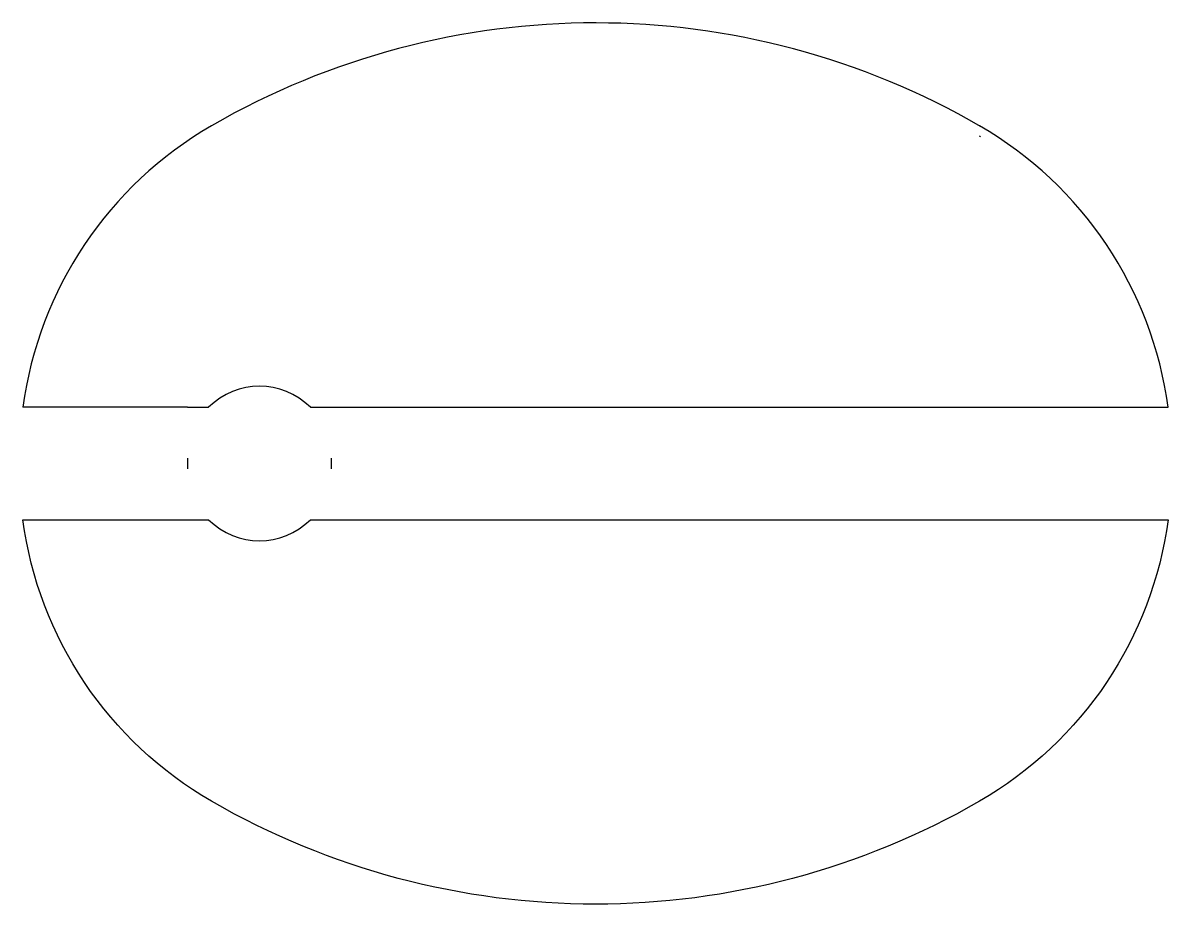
# Model space of a CAD drawing. Header units: millimetres. Extents: x 232 to 452, y 187 to 355.
import ezdxf

# ---------------------------------------------------------------- set-up
doc = ezdxf.new("R2010")
doc.units = ezdxf.units.MM
doc.layers.get('0').update_dxf_attribs({"linetype": 'CONTINUOUS'})

msp = doc.modelspace()

# ---------------------------------------------------------------- linework, layer by layer
for p, q in [((263.84, 281.76), (232.29, 281.76)), ((263.84, 281.76), (267.89, 281.76)), ((287.39, 281.76), (291.44, 281.76)), ((291.44, 281.76), (451.79, 281.76)), ((263.84, 271.99), (263.84, 269.99)), ((291.44, 269.99), (291.44, 271.99))]:
    msp.add_line(p, q)
msp.add_lwpolyline([(451.79, 260.22, -0.232577), (415.64, 206.25, -0.267949), (268.44, 206.25, -0.232577), (232.29, 260.22), (263.84, 260.22), (267.89, 260.22, 0.413484), (287.39, 260.22), (291.44, 260.22)], format="xyb", close=True)
for centre, radius, start, end in [((342.04, 208.25), 147.2, 59.9095, 120), ((305.24, 271.99), 73.6, 120, 172.3716), ((378.84, 271.99), 73.6, 7.6284, 60), ((342.04, 206.25), 147.2, 59.9095, 60), ((277.64, 271.99), 13.8, 45.0714, 134.9286)]:
    msp.add_arc(centre, radius, start, end)

doc.saveas('drawing.dxf')
